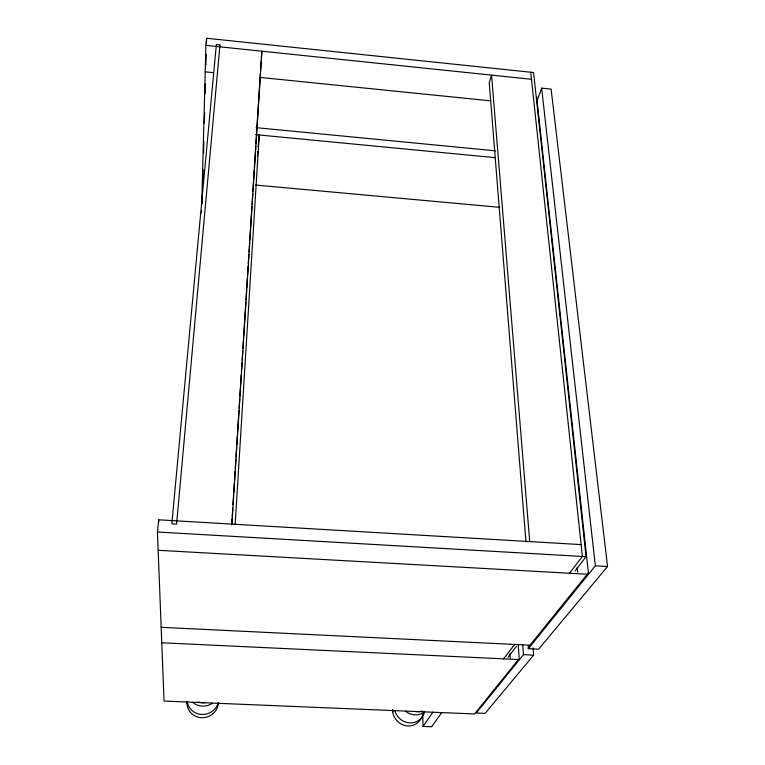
<?xml version="1.0" encoding="UTF-8"?>
<svg xmlns="http://www.w3.org/2000/svg" width="765" height="765" viewBox="0 0 765 765"><rect width="100%" height="100%" fill="white"/><g stroke="black" fill="none" stroke-linecap="round" stroke-linejoin="round"><path stroke-width="1.15" d="M201.52 212.727L201.587 210.404M201.769 203.442L205.89 45.364L206.607 38.25L533.568 72.532L586.057 556.681L575.06 570.996M202.199 203.796L202.352 197.963M202.782 181.649L203.108 169.725M203.547 153.038L203.863 141.114M204.341 123.222L204.628 112.493M205.135 93.416L205.393 83.873M205.9 64.796L206.177 54.411M206.483 42.869L206.607 38.25M235.161 524.255L259.23 134.984L258.216 146.89M231.68 524.828L232.053 518.871M232.206 516.49L232.742 508.151M232.962 504.575L233.574 495.041M233.717 492.66L234.329 483.136M234.482 480.745L235.085 471.221M235.238 468.84L235.84 459.306M235.993 456.925L236.595 447.391M236.748 445.01L237.351 435.476M237.504 433.095L238.948 410.461M239.091 408.08L239.703 398.546M239.847 396.165L240.459 386.631M240.612 384.25L241.214 374.716M241.367 372.335L241.97 362.811M242.123 360.42L242.725 350.896M242.878 348.515L243.48 338.981M243.633 336.6L245.833 302.051M245.986 299.67L246.588 290.136M246.741 287.755L247.344 278.221M247.497 275.84L248.099 266.306M248.252 263.925L248.855 254.391M249.007 252.01L249.61 242.476M249.763 240.095L251.886 206.741M252.039 204.36L252.718 193.641M252.871 191.25L253.473 181.726M253.626 179.335L254.229 169.811M254.382 167.43L255.749 145.981M255.893 143.6L256.505 134.066M256.657 131.685L260.358 73.306M260.511 70.925L261.114 61.401M231.9 524.102L261.898 51.198L261.267 59.01M257.413 156.414L257.815 151.652M518.268 645.497L519.225 658.589L474.577 713.955L164.045 701.065L157.447 532.019L158.661 519.808L581.123 544.604M536.734 101.602L541.649 88.147L551.106 89.132L607.553 566.511L538.627 649.169L528.319 648.672L528.127 646.301M507.96 657.317L516.442 646.406M441.73 712.598L431.623 726.75L423.064 726.406L432.837 712.225M503.571 658.856L514.654 644.455M569.476 573.243L582.385 556.471L530.738 72.235M529.189 646.234L588.381 572.832L536.6 96.466M522.763 645.125L523.47 654.658L476.27 713.009L485.096 713.382L533.645 655.146L533.081 647.993M528.319 648.672L595.342 565.813L541.649 88.147M161.769 642.782L518.441 659.554M161.166 627.31L530.021 645.201M523.47 654.658L533.645 655.146M595.342 565.813L607.553 566.511M158.164 550.284L587.252 574.228M157.447 532.019L586.057 556.681M255.462 185.034L499.813 207.344M256.122 127.659L495.548 150.839M255.653 134.64L495.031 157.647M205.202 71.843L213.492 72.685M259.708 77.389L490.748 100.865M205.89 45.364L531.493 79.283M392.502 709.977L392.703 711.88A15.702 14.745 49.4 0 0 405.966 725.746A15.702 14.745 49.4 0 0 421.811 716.968M577.202 567.477L577.69 572.239M529.715 541.582L491.541 75.113L489.218 82.591L525.966 541.993M509.959 653.406L510.284 658.168M158.661 519.808L158.747 522.122M422.729 714.472L423.064 726.406M392.675 709.939L392.703 711.88M186.995 701.438L187.023 703.36M218.503 702.624A15.931 15.424 -30.2 0 1 202.658 717.704A15.931 15.424 -30.2 0 1 186.937 703.37M218.369 702.442A16.055 15.539 -28.8 0 1 202.381 714.491A16.055 15.539 -28.8 0 1 187.301 702.155M212.546 703.207A16.4 15.855 -25.6 0 1 192.704 702.385M204.762 702.71A16.534 15.979 -24.3 0 1 198.393 702.031M424.451 712.005A15.835 14.851 48.8 0 1 409.925 722.887A15.835 14.851 48.8 0 1 394.893 710.781M424.556 712.005A16.17 15.128 47.2 0 1 405.507 711.211M422.242 711.039A16.304 15.233 46.6 0 1 415.127 711.45M219.976 44.925L176.581 524.092L171.829 523.815L216.352 44.542L219.976 44.925"/></g></svg>
